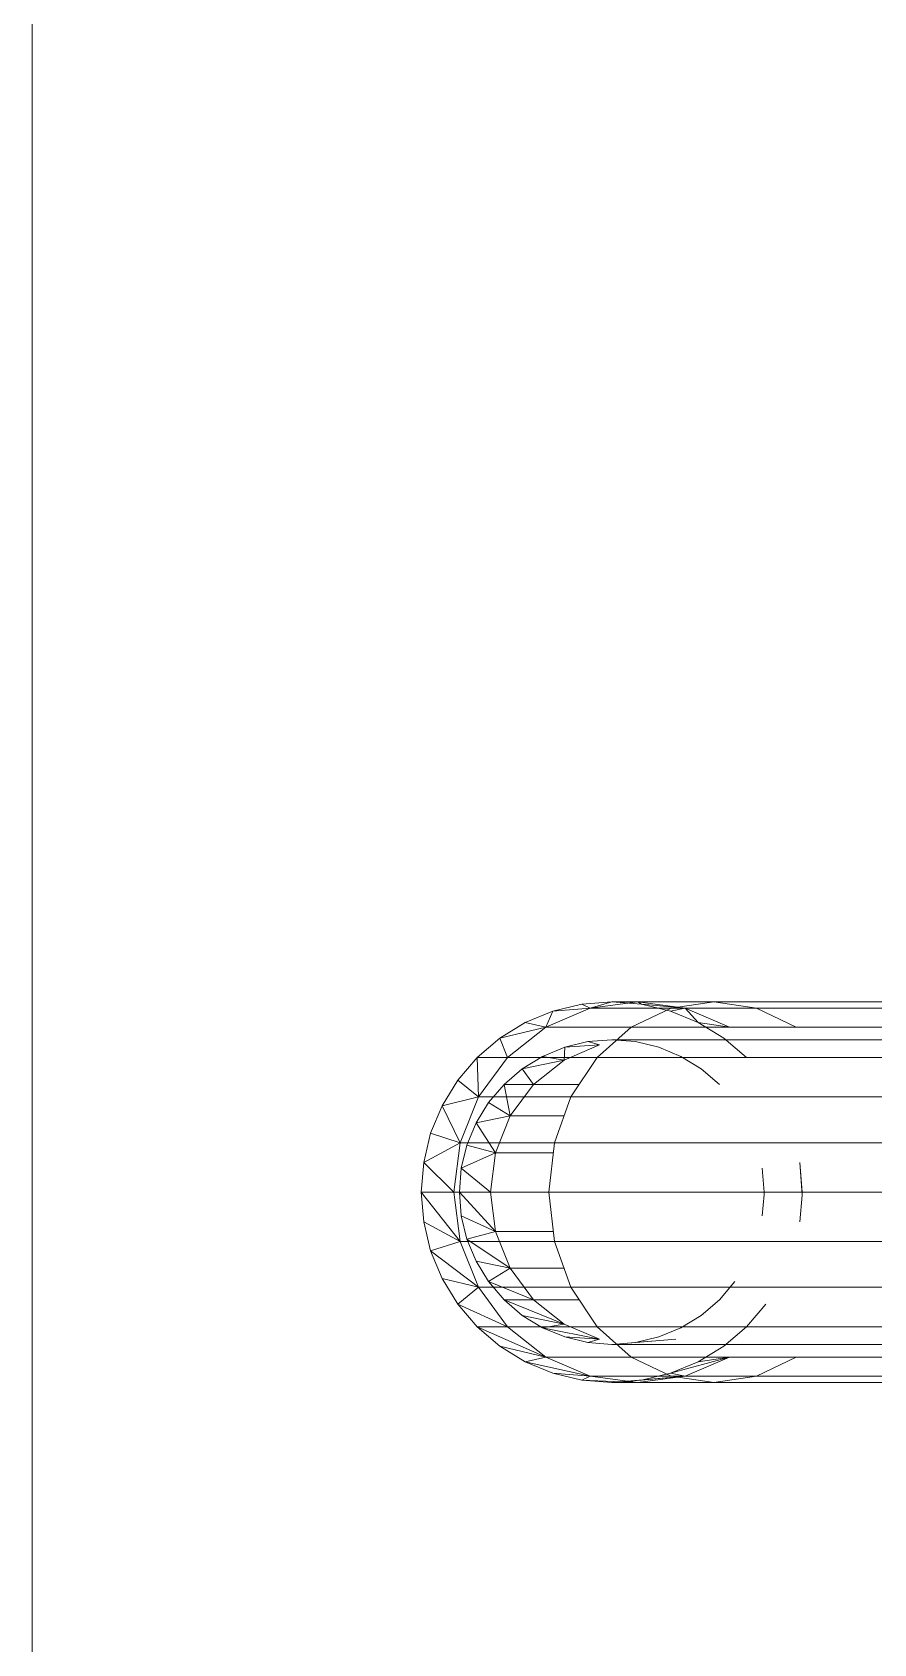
# Model space of a CAD drawing. Header units: centimetres. Extents: x -1762 to 3746, y -261 to 6534.
# Drawn here: x -1358.944 to -1356.734, y 5728.174 to 5732.406 of the extents above; entities that cross this region are included whole.
import ezdxf

# ---------------------------------------------------------------- set-up
doc = ezdxf.new("R2010")
doc.units = ezdxf.units.CM
doc.linetypes.add('Hidden', pattern=[0.714375, 0.47625, -0.238125])
doc.layers.add('A-DETL-HDLN', color=7, linetype='Hidden', lineweight=9)
doc.layers.add('I-WALL', color=7, linetype='Continuous', lineweight=9)
doc.layers.add('G-IMPT', color=7, linetype='Continuous', lineweight=9, true_color=0x007f7f)

# ---------------------------------------------------------------- blocks, each defined once
blk = doc.blocks.new('PQ_RVR_ARQ-01_ZZ_ZZ_MO_T_A_rvt-1-Planta bodega almacenamiento congelados')
at = {"layer": 'I-WALL', "color": 253, "lineweight": 18, "true_color": 0xaaaaaa}
blk.add_line((-1358.944, 5463.8896), (-1358.944, 5882.7267), dxfattribs=at)
blk = doc.blocks.new('EQ-05-007 - EQ-05-007_dwg_Agrupar_316-1548998-Planta bodega almacenamiento congelados')
at = {"layer": 'A-DETL-HDLN'}
for p, q in [((22.25, 99.0002), (22.9821, 99.0002)), ((22.9821, 99.0002), (22.87, 98.9832)), ((22.9821, 99.0002), (23.1819, 99.0002)), ((23.0941, 98.9832), (22.9821, 99.0002)), ((23.25, 99.0002), (23.0569, 98.9832)), ((23.1819, 99.0002), (23.0569, 98.9832)), ((23.1718, 98.994), (23.0569, 98.9832)), ((23.1718, 98.994), (23.0955, 98.9757)), ((23.0955, 98.9757), (23.1718, 98.994)), ((23.1718, 98.994), (23.25, 99.0002)), ((23.1718, 98.994), (23.25, 99.0002)), ((23.25, 99.0002), (23.1819, 99.0002)), ((23.3282, 98.994), (23.1819, 99.0002)), ((23.3069, 98.9832), (23.1819, 99.0002)), ((23.3282, 98.994), (23.25, 99.0002)), ((23.3282, 98.994), (23.25, 99.0002)), ((23.3282, 98.994), (23.3069, 98.9832)), ((23.3069, 98.9832), (23.3282, 98.994)), ((23.3069, 98.9832), (23.3282, 98.994)), ((23.4045, 98.9757), (23.3282, 98.994)), ((23.4045, 98.9757), (23.3282, 98.994)), ((22.1853, 98.9832), (22.87, 98.9832)), ((22.3147, 98.9832), (23.0941, 98.9832)), ((22.87, 98.9832), (22.7655, 98.9332)), ((22.87, 98.9832), (23.0569, 98.9832)), ((23.0569, 98.9832), (22.9404, 98.9332)), ((23.0955, 98.9757), (22.9404, 98.9332)), ((23.023, 98.9457), (22.9404, 98.9332)), ((23.023, 98.9457), (22.9561, 98.9047)), ((23.0955, 98.9757), (23.023, 98.9457)), ((23.0955, 98.9757), (23.023, 98.9457)), ((23.0955, 98.9757), (23.0569, 98.9832)), ((23.1986, 98.9332), (23.0941, 98.9832)), ((23.0941, 98.9832), (23.3069, 98.9832)), ((23.477, 98.9457), (23.3069, 98.9832)), ((23.4045, 98.9757), (23.3069, 98.9832)), ((23.4233, 98.9332), (23.3069, 98.9832)), ((23.477, 98.9457), (23.4045, 98.9757)), ((23.477, 98.9457), (23.4045, 98.9757)), ((23.477, 98.9457), (23.4233, 98.9332)), ((23.5439, 98.9047), (23.477, 98.9457)), ((23.5439, 98.9047), (23.477, 98.9457)), ((22.375, 98.9332), (23.1986, 98.9332)), ((22.9561, 98.9047), (22.8964, 98.8538)), ((23.2882, 98.8538), (23.1986, 98.9332)), ((23.1986, 98.9332), (23.4233, 98.9332)), ((23.6036, 98.8538), (23.4233, 98.9332)), ((23.5439, 98.9047), (23.4233, 98.9332)), ((23.5234, 98.8538), (23.4233, 98.9332)), ((23.6036, 98.8538), (23.5439, 98.9047)), ((23.6036, 98.8538), (23.5439, 98.9047)), ((22.25, 98.9002), (22.6642, 98.9002)), ((22.6642, 98.9002), (22.9821, 98.9002)), ((22.9821, 98.9002), (23.1819, 98.9002)), ((23.1264, 98.8806), (23.0684, 98.8566)), ((23.25, 98.9002), (23.0819, 98.8866)), ((23.1874, 98.8953), (23.0819, 98.8866)), ((23.1874, 98.8953), (23.1264, 98.8806)), ((23.25, 98.9002), (23.1819, 98.9002)), ((23.1874, 98.8953), (23.25, 98.9002)), ((23.3126, 98.8953), (23.25, 98.9002)), ((23.3126, 98.8953), (23.2819, 98.8866)), ((23.4316, 98.8566), (23.2819, 98.8866)), ((23.3736, 98.8806), (23.2819, 98.8866)), ((23.375, 98.8466), (23.2819, 98.8866)), ((23.3736, 98.8806), (23.3126, 98.8953)), ((23.3736, 98.8806), (23.3126, 98.8953)), ((23.4316, 98.8566), (23.3736, 98.8806)), ((23.4316, 98.8566), (23.3736, 98.8806)), ((22.4268, 98.8538), (23.2882, 98.8538)), ((22.8964, 98.8538), (22.8455, 98.7941)), ((23.0149, 98.8238), (22.9672, 98.783)), ((23.0684, 98.8566), (23.0149, 98.8238)), ((23.3571, 98.7502), (23.2882, 98.8538)), ((23.2882, 98.8538), (23.5234, 98.8538)), ((23.4316, 98.8566), (23.375, 98.8466)), ((23.5328, 98.783), (23.375, 98.8466)), ((23.4851, 98.8238), (23.375, 98.8466)), ((23.4551, 98.783), (23.375, 98.8466)), ((23.4851, 98.8238), (23.4316, 98.8566)), ((23.4851, 98.8238), (23.4316, 98.8566)), ((23.5328, 98.783), (23.4851, 98.8238)), ((23.5328, 98.783), (23.4851, 98.8238)), ((23.6545, 98.7941), (23.5234, 98.8538)), ((23.6036, 98.8538), (23.5234, 98.8538)), ((23.6001, 98.7502), (23.5234, 98.8538)), ((23.6545, 98.7941), (23.6036, 98.8538)), ((23.6545, 98.7941), (23.6036, 98.8538)), ((22.9672, 98.783), (22.9264, 98.7353)), ((23.3352, 98.783), (23.4551, 98.783)), ((23.5736, 98.7353), (23.4551, 98.783)), ((23.5328, 98.783), (23.4551, 98.783)), ((23.5165, 98.7002), (23.4551, 98.783)), ((23.5736, 98.7353), (23.5328, 98.783)), ((23.5736, 98.7353), (23.5328, 98.783)), ((23.6545, 98.7941), (23.6001, 98.7502)), ((23.6955, 98.7272), (23.6545, 98.7941)), ((23.6955, 98.7272), (23.6545, 98.7941)), ((22.4665, 98.7502), (23.3571, 98.7502)), ((23.4003, 98.6296), (23.3571, 98.7502)), ((23.3571, 98.7502), (23.6001, 98.7502)), ((23.5736, 98.7353), (23.5165, 98.7002)), ((23.6064, 98.6818), (23.5736, 98.7353)), ((23.6064, 98.6818), (23.5736, 98.7353)), ((23.7255, 98.6547), (23.6001, 98.7502)), ((23.6955, 98.7272), (23.6001, 98.7502)), ((23.6484, 98.6296), (23.6001, 98.7502)), ((23.375, 98.7002), (23.5165, 98.7002)), ((23.6304, 98.6238), (23.5165, 98.7002)), ((23.6064, 98.6818), (23.5165, 98.7002)), ((23.5551, 98.6037), (23.5165, 98.7002)), ((23.7255, 98.6547), (23.6955, 98.7272)), ((23.7255, 98.6547), (23.6955, 98.7272)), ((23.6304, 98.6238), (23.6064, 98.6818)), ((23.6304, 98.6238), (23.6064, 98.6818)), ((23.7255, 98.6547), (23.6484, 98.6296)), ((23.7438, 98.5784), (23.7255, 98.6547)), ((23.7438, 98.5784), (23.7255, 98.6547)), ((22.4915, 98.6296), (23.4003, 98.6296)), ((23.4151, 98.5002), (23.4003, 98.6296)), ((23.6484, 98.6296), (23.4003, 98.6296)), ((23.6304, 98.6238), (23.5551, 98.6037)), ((23.6451, 98.5628), (23.6304, 98.6238)), ((23.6451, 98.5628), (23.6304, 98.6238)), ((23.75, 98.5002), (23.6484, 98.6296)), ((23.7438, 98.5784), (23.6484, 98.6296)), ((23.6648, 98.5002), (23.6484, 98.6296)), ((22.7562, 98.5784), (22.7501, 98.5081)), ((22.8549, 98.5628), (22.85, 98.5065)), ((23.5551, 98.6037), (23.4033, 98.6037)), ((23.65, 98.5002), (23.5551, 98.6037)), ((23.6451, 98.5628), (23.5551, 98.6037)), ((23.5682, 98.5002), (23.5551, 98.6037)), ((23.65, 98.5002), (23.6451, 98.5628)), ((23.65, 98.5002), (23.6451, 98.5628)), ((23.75, 98.5002), (23.7438, 98.5784)), ((23.75, 98.5002), (23.7438, 98.5784)), ((22.5, 98.5002), (23.4151, 98.5002)), ((22.7501, 98.5081), (22.75, 98.5002)), ((22.75, 98.5002), (22.7562, 98.422)), ((22.7501, 98.5081), (22.7562, 98.422)), ((22.85, 98.5065), (22.85, 98.5002)), ((22.85, 98.5002), (22.8549, 98.4376)), ((23.4003, 98.3708), (23.4151, 98.5002)), ((23.4151, 98.5002), (23.5682, 98.5002)), ((23.4151, 98.5002), (23.6648, 98.5002)), ((23.5551, 98.3967), (23.5682, 98.5002)), ((23.6451, 98.4376), (23.5682, 98.5002)), ((23.65, 98.5002), (23.5682, 98.5002)), ((23.6451, 98.4376), (23.65, 98.5002)), ((23.6451, 98.4376), (23.65, 98.5002)), ((23.6484, 98.3708), (23.6648, 98.5002)), ((23.7438, 98.422), (23.6648, 98.5002)), ((23.75, 98.5002), (23.6648, 98.5002)), ((23.7438, 98.422), (23.75, 98.5002)), ((23.7438, 98.422), (23.75, 98.5002)), ((23.6451, 98.4376), (23.5551, 98.3967)), ((23.6304, 98.3766), (23.6451, 98.4376)), ((23.6304, 98.3766), (23.6451, 98.4376)), ((23.4033, 98.3967), (23.5551, 98.3967)), ((23.5165, 98.3002), (23.5551, 98.3967)), ((23.6064, 98.3186), (23.5551, 98.3967)), ((23.6304, 98.3766), (23.5551, 98.3967)), ((23.7438, 98.422), (23.6484, 98.3708)), ((23.7255, 98.3457), (23.7438, 98.422)), ((23.7255, 98.3457), (23.7438, 98.422)), ((22.4915, 98.3708), (23.4003, 98.3708)), ((23.3571, 98.2502), (23.4003, 98.3708)), ((23.4003, 98.3708), (23.6484, 98.3708)), ((23.6001, 98.2502), (23.6484, 98.3708)), ((23.6064, 98.3186), (23.6304, 98.3766)), ((23.6064, 98.3186), (23.6304, 98.3766)), ((23.6955, 98.2732), (23.6484, 98.3708)), ((23.7255, 98.3457), (23.6484, 98.3708)), ((23.6064, 98.3186), (23.5165, 98.3002)), ((23.5736, 98.2651), (23.6064, 98.3186)), ((23.5736, 98.2651), (23.6064, 98.3186)), ((23.6955, 98.2732), (23.7255, 98.3457)), ((23.6955, 98.2732), (23.7255, 98.3457)), ((23.375, 98.3002), (23.5165, 98.3002)), ((23.4551, 98.2174), (23.5165, 98.3002)), ((23.5328, 98.2174), (23.5165, 98.3002)), ((23.5736, 98.2651), (23.5165, 98.3002)), ((23.6955, 98.2732), (23.6001, 98.2502)), ((23.6545, 98.2063), (23.6955, 98.2732)), ((23.6545, 98.2063), (23.6955, 98.2732)), ((22.4665, 98.2502), (23.3571, 98.2502)), ((23.2882, 98.1467), (23.3571, 98.2502)), ((23.3571, 98.2502), (23.6001, 98.2502)), ((23.5234, 98.1467), (23.6001, 98.2502)), ((23.5328, 98.2174), (23.5736, 98.2651)), ((23.5328, 98.2174), (23.5736, 98.2651)), ((23.6036, 98.1467), (23.6001, 98.2502)), ((23.6545, 98.2063), (23.6001, 98.2502)), ((22.9672, 98.2174), (23.0149, 98.1766)), ((23.3352, 98.2174), (23.4551, 98.2174)), ((23.375, 98.1538), (23.4551, 98.2174)), ((23.4851, 98.1766), (23.4551, 98.2174)), ((23.5328, 98.2174), (23.4551, 98.2174)), ((23.4851, 98.1766), (23.5328, 98.2174)), ((23.4851, 98.1766), (23.5328, 98.2174)), ((23.6036, 98.1467), (23.6545, 98.2063)), ((23.6036, 98.1467), (23.6545, 98.2063)), ((22.4268, 98.1467), (23.2882, 98.1467)), ((22.8964, 98.1467), (22.9561, 98.0957)), ((23.0149, 98.1766), (23.0684, 98.1438)), ((23.0684, 98.1438), (23.1264, 98.1198)), ((23.1986, 98.0672), (23.2882, 98.1467)), ((23.2819, 98.1138), (23.375, 98.1538)), ((23.2882, 98.1467), (23.5234, 98.1467)), ((23.3736, 98.1198), (23.375, 98.1538)), ((23.3736, 98.1198), (23.4316, 98.1438)), ((23.3736, 98.1198), (23.4316, 98.1438)), ((23.4851, 98.1766), (23.375, 98.1538)), ((23.4316, 98.1438), (23.375, 98.1538)), ((23.4233, 98.0672), (23.5234, 98.1467)), ((23.4316, 98.1438), (23.4851, 98.1766)), ((23.4316, 98.1438), (23.4851, 98.1766)), ((23.5439, 98.0957), (23.5234, 98.1467)), ((23.6036, 98.1467), (23.5234, 98.1467)), ((23.5439, 98.0957), (23.6036, 98.1467)), ((23.5439, 98.0957), (23.6036, 98.1467)), ((22.25, 98.1002), (22.6642, 98.1002)), ((22.6642, 98.1002), (22.9821, 98.1002)), ((22.9821, 98.1002), (23.1819, 98.1002)), ((23.1264, 98.1198), (23.1874, 98.1051)), ((23.25, 98.1002), (23.1819, 98.1002)), ((23.25, 98.1002), (23.1874, 98.1051)), ((23.25, 98.1002), (23.3126, 98.1051)), ((23.3736, 98.1198), (23.2819, 98.1138)), ((23.3126, 98.1051), (23.2819, 98.1138)), ((23.3126, 98.1051), (23.3736, 98.1198)), ((23.3126, 98.1051), (23.3736, 98.1198)), ((22.375, 98.0672), (23.1986, 98.0672)), ((22.7655, 98.0672), (22.87, 98.0172)), ((23.023, 98.0547), (22.9404, 98.0672)), ((22.9404, 98.0672), (23.0569, 98.0172)), ((22.9561, 98.0957), (23.023, 98.0547)), ((23.023, 98.0547), (23.0955, 98.0247)), ((23.023, 98.0547), (23.0955, 98.0247)), ((23.023, 98.0547), (23.0569, 98.0172)), ((23.0941, 98.0172), (23.1986, 98.0672)), ((23.1986, 98.0672), (23.4233, 98.0672)), ((23.3069, 98.0172), (23.4233, 98.0672)), ((23.4045, 98.0247), (23.4233, 98.0672)), ((23.4045, 98.0247), (23.477, 98.0547)), ((23.4045, 98.0247), (23.477, 98.0547)), ((23.5439, 98.0957), (23.4233, 98.0672)), ((23.477, 98.0547), (23.4233, 98.0672)), ((23.477, 98.0547), (23.5439, 98.0957)), ((23.477, 98.0547), (23.5439, 98.0957)), ((22.1853, 98.0172), (22.87, 98.0172)), ((22.3147, 98.0172), (23.0941, 98.0172)), ((22.87, 98.0172), (23.0569, 98.0172)), ((22.87, 98.0172), (22.9821, 98.0002)), ((22.9821, 98.0002), (23.0941, 98.0172)), ((23.0955, 98.0247), (23.0569, 98.0172)), ((23.1718, 98.0064), (23.0569, 98.0172)), ((23.0569, 98.0172), (23.1819, 98.0002)), ((23.0941, 98.0172), (23.3069, 98.0172)), ((23.0955, 98.0247), (23.1718, 98.0064)), ((23.0955, 98.0247), (23.1718, 98.0064)), ((23.1819, 98.0002), (23.3069, 98.0172)), ((23.25, 98.0002), (23.3069, 98.0172)), ((23.4045, 98.0247), (23.3069, 98.0172)), ((23.3282, 98.0064), (23.3069, 98.0172)), ((23.3069, 98.0172), (23.3282, 98.0064)), ((23.3069, 98.0172), (23.3282, 98.0064)), ((23.3282, 98.0064), (23.4045, 98.0247)), ((23.3282, 98.0064), (23.4045, 98.0247)), ((22.25, 98.0002), (22.9821, 98.0002)), ((22.9821, 98.0002), (23.1819, 98.0002)), ((23.25, 98.0002), (23.1718, 98.0064)), ((23.25, 98.0002), (23.1718, 98.0064)), ((23.1718, 98.0064), (23.1819, 98.0002)), ((23.25, 98.0002), (23.1819, 98.0002)), ((23.25, 98.0002), (23.3282, 98.0064)), ((23.3282, 98.0064), (23.25, 98.0002))]:
    blk.add_line(p, q, dxfattribs=at)
at = {"layer": 'A-DETL-HDLN', "flags": 128}
blk.add_lwpolyline([(23.1819, 98.0002), (23.1718, 98.0064)], close=True, dxfattribs=at)
at = {"layer": 'G-IMPT'}
for p, q in [((22.25, 99.0002), (22.9821, 99.0002)), ((22.9821, 99.0002), (22.87, 98.9832)), ((22.9821, 99.0002), (23.1819, 99.0002)), ((23.0941, 98.9832), (22.9821, 99.0002)), ((23.25, 99.0002), (23.0569, 98.9832)), ((23.1819, 99.0002), (23.0569, 98.9832)), ((23.1718, 98.994), (23.0569, 98.9832)), ((23.1718, 98.994), (23.0955, 98.9757)), ((23.0955, 98.9757), (23.1718, 98.994)), ((23.0955, 98.9757), (23.1718, 98.994)), ((23.1718, 98.994), (23.0955, 98.9757)), ((23.1718, 98.994), (23.25, 99.0002)), ((23.1718, 98.994), (23.25, 99.0002)), ((23.25, 99.0002), (23.1718, 98.994)), ((23.1718, 98.994), (23.25, 99.0002)), ((23.25, 99.0002), (23.1819, 99.0002)), ((23.3282, 98.994), (23.1819, 99.0002)), ((23.3069, 98.9832), (23.1819, 99.0002)), ((23.3282, 98.994), (23.25, 99.0002)), ((23.3282, 98.994), (23.25, 99.0002)), ((23.3282, 98.994), (23.25, 99.0002)), ((23.3282, 98.994), (23.3069, 98.9832)), ((23.4045, 98.9757), (23.3282, 98.994)), ((23.4045, 98.9757), (23.3282, 98.994)), ((23.3282, 98.994), (23.4045, 98.9757)), ((22.1853, 98.9832), (22.87, 98.9832)), ((22.3147, 98.9832), (23.0941, 98.9832)), ((22.87, 98.9832), (22.7655, 98.9332)), ((22.87, 98.9832), (23.0569, 98.9832)), ((23.0569, 98.9832), (22.9404, 98.9332)), ((23.0955, 98.9757), (22.9404, 98.9332)), ((23.023, 98.9457), (22.9404, 98.9332)), ((22.9404, 98.9332), (23.023, 98.9457)), ((23.023, 98.9457), (22.9404, 98.9332)), ((23.023, 98.9457), (22.9561, 98.9047)), ((23.0955, 98.9757), (23.023, 98.9457)), ((23.0955, 98.9757), (23.023, 98.9457)), ((23.023, 98.9457), (23.0955, 98.9757)), ((23.0955, 98.9757), (23.0569, 98.9832)), ((23.1986, 98.9332), (23.0941, 98.9832)), ((23.0941, 98.9832), (23.3069, 98.9832)), ((23.477, 98.9457), (23.3069, 98.9832)), ((23.4045, 98.9757), (23.3069, 98.9832)), ((23.4233, 98.9332), (23.3069, 98.9832)), ((23.477, 98.9457), (23.4045, 98.9757)), ((23.477, 98.9457), (23.4045, 98.9757)), ((23.4045, 98.9757), (23.477, 98.9457)), ((23.477, 98.9457), (23.4233, 98.9332)), ((23.5439, 98.9047), (23.477, 98.9457)), ((23.5439, 98.9047), (23.477, 98.9457)), ((23.477, 98.9457), (23.5439, 98.9047)), ((23.5439, 98.9047), (23.477, 98.9457)), ((22.375, 98.9332), (23.1986, 98.9332)), ((22.9561, 98.9047), (22.8964, 98.8538)), ((23.2882, 98.8538), (23.1986, 98.9332)), ((23.1986, 98.9332), (23.4233, 98.9332)), ((23.6036, 98.8538), (23.4233, 98.9332)), ((23.5439, 98.9047), (23.4233, 98.9332)), ((23.5234, 98.8538), (23.4233, 98.9332)), ((23.6036, 98.8538), (23.5439, 98.9047)), ((23.6036, 98.8538), (23.5439, 98.9047)), ((23.5439, 98.9047), (23.6036, 98.8538)), ((22.25, 98.9002), (22.6642, 98.9002)), ((22.6642, 98.9002), (22.9821, 98.9002)), ((22.9821, 98.9002), (23.1819, 98.9002)), ((23.1264, 98.8806), (23.0684, 98.8566)), ((23.25, 98.9002), (23.0819, 98.8866)), ((23.1874, 98.8953), (23.0819, 98.8866)), ((23.1874, 98.8953), (23.1264, 98.8806)), ((23.25, 98.9002), (23.1819, 98.9002)), ((23.1874, 98.8953), (23.25, 98.9002)), ((23.3126, 98.8953), (23.25, 98.9002)), ((23.3126, 98.8953), (23.2819, 98.8866)), ((23.4316, 98.8566), (23.2819, 98.8866)), ((23.3736, 98.8806), (23.2819, 98.8866)), ((23.375, 98.8466), (23.2819, 98.8866)), ((23.3736, 98.8806), (23.3126, 98.8953)), ((23.3736, 98.8806), (23.3126, 98.8953)), ((23.3736, 98.8806), (23.3126, 98.8953)), ((23.3126, 98.8953), (23.3736, 98.8806)), ((23.4316, 98.8566), (23.3736, 98.8806)), ((23.4316, 98.8566), (23.3736, 98.8806)), ((23.4316, 98.8566), (23.3736, 98.8806)), ((22.4268, 98.8538), (23.2882, 98.8538)), ((22.8964, 98.8538), (22.8455, 98.7941)), ((23.0149, 98.8238), (22.9672, 98.783)), ((23.0684, 98.8566), (23.0149, 98.8238)), ((23.3571, 98.7502), (23.2882, 98.8538)), ((23.2882, 98.8538), (23.5234, 98.8538)), ((23.4316, 98.8566), (23.375, 98.8466)), ((23.5328, 98.783), (23.375, 98.8466)), ((23.4851, 98.8238), (23.375, 98.8466)), ((23.4551, 98.783), (23.375, 98.8466)), ((23.4851, 98.8238), (23.4316, 98.8566)), ((23.4851, 98.8238), (23.4316, 98.8566)), ((23.4851, 98.8238), (23.4316, 98.8566)), ((23.5328, 98.783), (23.4851, 98.8238)), ((23.5328, 98.783), (23.4851, 98.8238)), ((23.5328, 98.783), (23.4851, 98.8238)), ((23.6545, 98.7941), (23.5234, 98.8538)), ((23.6036, 98.8538), (23.5234, 98.8538)), ((23.6001, 98.7502), (23.5234, 98.8538)), ((23.6545, 98.7941), (23.6036, 98.8538)), ((23.6545, 98.7941), (23.6036, 98.8538)), ((23.6036, 98.8538), (23.6545, 98.7941)), ((23.6545, 98.7941), (23.6036, 98.8538)), ((22.9672, 98.783), (22.9264, 98.7353)), ((23.3352, 98.783), (23.4551, 98.783)), ((23.5736, 98.7353), (23.4551, 98.783)), ((23.5328, 98.783), (23.4551, 98.783)), ((23.5165, 98.7002), (23.4551, 98.783)), ((23.5736, 98.7353), (23.5328, 98.783)), ((23.5736, 98.7353), (23.5328, 98.783)), ((23.5736, 98.7353), (23.5328, 98.783)), ((23.6545, 98.7941), (23.6001, 98.7502)), ((23.6955, 98.7272), (23.6545, 98.7941)), ((23.6955, 98.7272), (23.6545, 98.7941)), ((23.6955, 98.7272), (23.6545, 98.7941)), ((22.4665, 98.7502), (23.3571, 98.7502)), ((23.4003, 98.6296), (23.3571, 98.7502)), ((23.3571, 98.7502), (23.6001, 98.7502)), ((23.5736, 98.7353), (23.5165, 98.7002)), ((23.6064, 98.6818), (23.5736, 98.7353)), ((23.6064, 98.6818), (23.5736, 98.7353)), ((23.6064, 98.6818), (23.5736, 98.7353)), ((23.5736, 98.7353), (23.6064, 98.6818)), ((23.7255, 98.6547), (23.6001, 98.7502)), ((23.6955, 98.7272), (23.6001, 98.7502)), ((23.6484, 98.6296), (23.6001, 98.7502)), ((23.375, 98.7002), (23.5165, 98.7002)), ((23.6304, 98.6238), (23.5165, 98.7002)), ((23.6064, 98.6818), (23.5165, 98.7002)), ((23.5551, 98.6037), (23.5165, 98.7002)), ((23.7255, 98.6547), (23.6955, 98.7272)), ((23.7255, 98.6547), (23.6955, 98.7272)), ((23.7255, 98.6547), (23.6955, 98.7272)), ((23.6304, 98.6238), (23.6064, 98.6818)), ((23.6304, 98.6238), (23.6064, 98.6818)), ((23.6304, 98.6238), (23.6064, 98.6818)), ((23.7255, 98.6547), (23.6484, 98.6296)), ((23.7438, 98.5784), (23.7255, 98.6547)), ((23.7438, 98.5784), (23.7255, 98.6547)), ((23.7255, 98.6547), (23.7438, 98.5784)), ((23.7438, 98.5784), (23.7255, 98.6547)), ((22.4915, 98.6296), (23.4003, 98.6296)), ((23.4151, 98.5002), (23.4003, 98.6296)), ((23.6484, 98.6296), (23.4003, 98.6296)), ((23.6304, 98.6238), (23.5551, 98.6037)), ((23.6451, 98.5628), (23.6304, 98.6238)), ((23.6451, 98.5628), (23.6304, 98.6238)), ((23.6451, 98.5628), (23.6304, 98.6238)), ((23.75, 98.5002), (23.6484, 98.6296)), ((23.7438, 98.5784), (23.6484, 98.6296)), ((23.6648, 98.5002), (23.6484, 98.6296)), ((22.7562, 98.5784), (22.7501, 98.5081)), ((22.8549, 98.5628), (22.85, 98.5065)), ((23.5551, 98.6037), (23.4033, 98.6037)), ((23.65, 98.5002), (23.5551, 98.6037)), ((23.6451, 98.5628), (23.5551, 98.6037)), ((23.5682, 98.5002), (23.5551, 98.6037)), ((23.65, 98.5002), (23.6451, 98.5628)), ((23.65, 98.5002), (23.6451, 98.5628)), ((23.65, 98.5002), (23.6451, 98.5628)), ((23.75, 98.5002), (23.7438, 98.5784)), ((23.75, 98.5002), (23.7438, 98.5784)), ((23.7438, 98.5784), (23.75, 98.5002)), ((22.5, 98.5002), (23.4151, 98.5002)), ((22.7501, 98.5081), (22.75, 98.5002)), ((22.75, 98.5002), (22.7562, 98.422)), ((22.7501, 98.5081), (22.7562, 98.422)), ((22.85, 98.5065), (22.85, 98.5002)), ((22.85, 98.5002), (22.8549, 98.4376)), ((23.4003, 98.3708), (23.4151, 98.5002)), ((23.4151, 98.5002), (23.5682, 98.5002)), ((23.4151, 98.5002), (23.6648, 98.5002)), ((23.5682, 98.5002), (23.4151, 98.5002)), ((23.5551, 98.3967), (23.5682, 98.5002)), ((23.6451, 98.4376), (23.5682, 98.5002)), ((23.65, 98.5002), (23.5682, 98.5002)), ((23.6451, 98.4376), (23.65, 98.5002)), ((23.6451, 98.4376), (23.65, 98.5002)), ((23.6451, 98.4376), (23.65, 98.5002)), ((23.6484, 98.3708), (23.6648, 98.5002)), ((23.7438, 98.422), (23.6648, 98.5002)), ((23.75, 98.5002), (23.6648, 98.5002)), ((23.7438, 98.422), (23.75, 98.5002)), ((23.7438, 98.422), (23.75, 98.5002)), ((23.75, 98.5002), (23.7438, 98.422)), ((23.7438, 98.422), (23.75, 98.5002)), ((23.6451, 98.4376), (23.5551, 98.3967)), ((23.6304, 98.3766), (23.6451, 98.4376)), ((23.6304, 98.3766), (23.6451, 98.4376)), ((23.6304, 98.3766), (23.6451, 98.4376)), ((23.6451, 98.4376), (23.6304, 98.3766)), ((23.4033, 98.3967), (23.5551, 98.3967)), ((23.5165, 98.3002), (23.5551, 98.3967)), ((23.6064, 98.3186), (23.5551, 98.3967)), ((23.6304, 98.3766), (23.5551, 98.3967)), ((23.7438, 98.422), (23.6484, 98.3708)), ((23.7255, 98.3457), (23.7438, 98.422)), ((23.7255, 98.3457), (23.7438, 98.422)), ((23.7255, 98.3457), (23.7438, 98.422)), ((22.4915, 98.3708), (23.4003, 98.3708)), ((23.3571, 98.2502), (23.4003, 98.3708)), ((23.4003, 98.3708), (23.6484, 98.3708)), ((23.6001, 98.2502), (23.6484, 98.3708)), ((23.6064, 98.3186), (23.6304, 98.3766)), ((23.6064, 98.3186), (23.6304, 98.3766)), ((23.6064, 98.3186), (23.6304, 98.3766)), ((23.6955, 98.2732), (23.6484, 98.3708)), ((23.7255, 98.3457), (23.6484, 98.3708)), ((23.6064, 98.3186), (23.5165, 98.3002)), ((23.5736, 98.2651), (23.6064, 98.3186)), ((23.5736, 98.2651), (23.6064, 98.3186)), ((23.5736, 98.2651), (23.6064, 98.3186)), ((23.6955, 98.2732), (23.7255, 98.3457)), ((23.6955, 98.2732), (23.7255, 98.3457)), ((23.7255, 98.3457), (23.6955, 98.2732)), ((23.375, 98.3002), (23.5165, 98.3002)), ((23.4551, 98.2174), (23.5165, 98.3002)), ((23.5328, 98.2174), (23.5165, 98.3002)), ((23.5736, 98.2651), (23.5165, 98.3002)), ((23.6955, 98.2732), (23.6001, 98.2502)), ((23.6545, 98.2063), (23.6955, 98.2732)), ((23.6545, 98.2063), (23.6955, 98.2732)), ((23.6955, 98.2732), (23.6545, 98.2063)), ((23.6545, 98.2063), (23.6955, 98.2732)), ((22.4665, 98.2502), (23.3571, 98.2502)), ((23.2882, 98.1467), (23.3571, 98.2502)), ((23.3571, 98.2502), (23.6001, 98.2502)), ((23.5234, 98.1467), (23.6001, 98.2502)), ((23.5328, 98.2174), (23.5736, 98.2651)), ((23.5328, 98.2174), (23.5736, 98.2651)), ((23.5328, 98.2174), (23.5736, 98.2651)), ((23.5736, 98.2651), (23.5328, 98.2174)), ((23.6036, 98.1467), (23.6001, 98.2502)), ((23.6545, 98.2063), (23.6001, 98.2502)), ((22.9672, 98.2174), (23.0149, 98.1766)), ((23.3352, 98.2174), (23.4551, 98.2174)), ((23.375, 98.1538), (23.4551, 98.2174)), ((23.4851, 98.1766), (23.4551, 98.2174)), ((23.5328, 98.2174), (23.4551, 98.2174)), ((23.4851, 98.1766), (23.5328, 98.2174)), ((23.4851, 98.1766), (23.5328, 98.2174)), ((23.5328, 98.2174), (23.4851, 98.1766)), ((23.4851, 98.1766), (23.5328, 98.2174)), ((23.6036, 98.1467), (23.6545, 98.2063)), ((23.6036, 98.1467), (23.6545, 98.2063)), ((23.6545, 98.2063), (23.6036, 98.1467)), ((22.4268, 98.1467), (23.2882, 98.1467)), ((22.8964, 98.1467), (22.9561, 98.0957)), ((23.0149, 98.1766), (23.0684, 98.1438)), ((23.0684, 98.1438), (23.1264, 98.1198)), ((23.1986, 98.0672), (23.2882, 98.1467)), ((23.2819, 98.1138), (23.375, 98.1538)), ((23.2882, 98.1467), (23.5234, 98.1467)), ((23.3736, 98.1198), (23.375, 98.1538)), ((23.3736, 98.1198), (23.4316, 98.1438)), ((23.3736, 98.1198), (23.4316, 98.1438)), ((23.3736, 98.1198), (23.4316, 98.1438)), ((23.4316, 98.1438), (23.3736, 98.1198)), ((23.4851, 98.1766), (23.375, 98.1538)), ((23.4316, 98.1438), (23.375, 98.1538)), ((23.4233, 98.0672), (23.5234, 98.1467)), ((23.4316, 98.1438), (23.4851, 98.1766)), ((23.4316, 98.1438), (23.4851, 98.1766)), ((23.4316, 98.1438), (23.4851, 98.1766)), ((23.4851, 98.1766), (23.4316, 98.1438)), ((23.5439, 98.0957), (23.5234, 98.1467)), ((23.6036, 98.1467), (23.5234, 98.1467)), ((23.5439, 98.0957), (23.6036, 98.1467)), ((23.5439, 98.0957), (23.6036, 98.1467)), ((23.6036, 98.1467), (23.5439, 98.0957)), ((23.5439, 98.0957), (23.6036, 98.1467)), ((22.25, 98.1002), (22.6642, 98.1002)), ((22.6642, 98.1002), (22.9821, 98.1002)), ((22.9821, 98.1002), (23.1819, 98.1002)), ((23.1264, 98.1198), (23.1874, 98.1051)), ((23.25, 98.1002), (23.1819, 98.1002)), ((23.25, 98.1002), (23.1874, 98.1051)), ((23.25, 98.1002), (23.3126, 98.1051)), ((23.3736, 98.1198), (23.2819, 98.1138)), ((23.3126, 98.1051), (23.2819, 98.1138)), ((23.3126, 98.1051), (23.2819, 98.1138)), ((23.3126, 98.1051), (23.3736, 98.1198)), ((23.3126, 98.1051), (23.3736, 98.1198)), ((23.3736, 98.1198), (23.3126, 98.1051)), ((23.3126, 98.1051), (23.3736, 98.1198)), ((22.375, 98.0672), (23.1986, 98.0672)), ((22.7655, 98.0672), (22.87, 98.0172)), ((23.023, 98.0547), (22.9404, 98.0672)), ((22.9404, 98.0672), (23.0569, 98.0172)), ((22.9561, 98.0957), (23.023, 98.0547)), ((23.023, 98.0547), (23.0955, 98.0247)), ((23.023, 98.0547), (23.0955, 98.0247)), ((23.023, 98.0547), (23.0569, 98.0172)), ((23.023, 98.0547), (23.0955, 98.0247)), ((23.0941, 98.0172), (23.1986, 98.0672)), ((23.1986, 98.0672), (23.4233, 98.0672)), ((23.3069, 98.0172), (23.4233, 98.0672)), ((23.4045, 98.0247), (23.4233, 98.0672)), ((23.4045, 98.0247), (23.477, 98.0547)), ((23.4045, 98.0247), (23.477, 98.0547)), ((23.477, 98.0547), (23.4045, 98.0247)), ((23.5439, 98.0957), (23.4233, 98.0672)), ((23.477, 98.0547), (23.4233, 98.0672)), ((23.477, 98.0547), (23.5439, 98.0957)), ((23.477, 98.0547), (23.5439, 98.0957)), ((23.5439, 98.0957), (23.477, 98.0547)), ((22.1853, 98.0172), (22.87, 98.0172)), ((22.3147, 98.0172), (23.0941, 98.0172)), ((22.87, 98.0172), (23.0569, 98.0172)), ((22.87, 98.0172), (22.9821, 98.0002)), ((22.9821, 98.0002), (23.0941, 98.0172)), ((23.0955, 98.0247), (23.0569, 98.0172)), ((23.1718, 98.0064), (23.0569, 98.0172)), ((23.0569, 98.0172), (23.1819, 98.0002)), ((23.0941, 98.0172), (23.3069, 98.0172)), ((23.0955, 98.0247), (23.1718, 98.0064)), ((23.0955, 98.0247), (23.1718, 98.0064)), ((23.1718, 98.0064), (23.0955, 98.0247)), ((23.1819, 98.0002), (23.3069, 98.0172)), ((23.25, 98.0002), (23.3069, 98.0172)), ((23.4045, 98.0247), (23.3069, 98.0172)), ((23.3282, 98.0064), (23.3069, 98.0172)), ((23.3282, 98.0064), (23.4045, 98.0247)), ((23.3282, 98.0064), (23.4045, 98.0247)), ((23.4045, 98.0247), (23.3282, 98.0064)), ((23.3282, 98.0064), (23.4045, 98.0247)), ((22.25, 98.0002), (22.9821, 98.0002)), ((22.9821, 98.0002), (23.1819, 98.0002)), ((23.25, 98.0002), (23.1718, 98.0064)), ((23.25, 98.0002), (23.1718, 98.0064)), ((23.1718, 98.0064), (23.1819, 98.0002)), ((23.25, 98.0002), (23.1718, 98.0064)), ((23.1718, 98.0064), (23.25, 98.0002)), ((23.25, 98.0002), (23.1819, 98.0002)), ((23.25, 98.0002), (23.3282, 98.0064)), ((23.3282, 98.0064), (23.25, 98.0002)), ((23.25, 98.0002), (23.3282, 98.0064)), ((23.3282, 98.0064), (23.25, 98.0002))]:
    blk.add_line(p, q, dxfattribs=at)
at = {"layer": 'G-IMPT', "flags": 128}
for points in [[(5.25, 99.0002), (21.25, 99.0002), (21.7676, 99.0002), (21.8011, 98.9832), (22.3147, 98.9832), (22.375, 98.9332), (23.1986, 98.9332), (23.2882, 98.8538), (23.5234, 98.8538), (23.4233, 98.9332), (23.1986, 98.9332), (23.0941, 98.9832), (22.3147, 98.9832), (22.25, 99.0002), (21.7676, 99.0002), (21.25, 98.994), (21.7676, 99.0002), (21.7341, 98.9832), (21.25, 98.994)], [(23.6545, 98.7941), (23.6955, 98.7272), (23.7255, 98.6547), (23.6001, 98.7502), (23.7255, 98.6547), (23.6484, 98.6296), (23.6001, 98.7502), (23.5234, 98.8538), (23.2882, 98.8538), (23.1986, 98.9332), (22.375, 98.9332), (22.3147, 98.9832), (21.8011, 98.9832), (21.25, 98.994), (5.25, 98.994)], [(21.25, 98.9457), (21.7029, 98.9332), (21.25, 98.9757), (21.7029, 98.9332), (21.7341, 98.9832), (22.1853, 98.9832), (22.25, 99.0002), (22.9821, 99.0002), (23.0941, 98.9832), (23.3069, 98.9832), (23.4233, 98.9332), (23.1986, 98.9332), (23.0941, 98.9832), (22.3147, 98.9832), (22.25, 99.0002), (21.7676, 99.0002), (21.7341, 98.9832), (21.25, 98.9757)], [(22.7655, 98.9332), (22.87, 98.9832), (23.0569, 98.9832), (23.1819, 99.0002), (22.9821, 99.0002), (22.87, 98.9832), (22.1853, 98.9832), (22.125, 98.9332), (21.7029, 98.9332), (21.6761, 98.8538), (21.25, 98.8674)], [(21.25, 98.9047), (21.7029, 98.9332), (22.125, 98.9332), (22.1853, 98.9832), (22.87, 98.9832), (22.9821, 99.0002), (23.1819, 99.0002), (23.3069, 98.9832), (23.4233, 98.9332), (23.477, 98.9457), (23.3069, 98.9832), (23.477, 98.9457), (23.4045, 98.9757), (23.3282, 98.994)], [(23.4045, 98.9757), (23.3069, 98.9832), (23.0941, 98.9832), (22.9821, 99.0002), (22.25, 99.0002), (22.1853, 98.9832), (21.7341, 98.9832), (21.7029, 98.9332), (21.25, 98.9457)], [(23.25, 99.0002), (23.0569, 98.9832), (23.25, 99.0002), (23.1819, 99.0002), (23.0569, 98.9832), (23.1718, 98.994), (23.0955, 98.9757), (23.023, 98.9457)], [(23.0955, 98.9757), (23.0569, 98.9832), (23.1718, 98.994), (23.25, 99.0002)], [(23.25, 99.0002), (23.3282, 98.994), (23.25, 99.0002), (23.1819, 99.0002), (23.3282, 98.994), (23.1819, 99.0002), (23.3069, 98.9832), (23.3282, 98.994), (23.4045, 98.9757), (23.3069, 98.9832), (23.3282, 98.994)], [(22.7655, 98.9332), (22.87, 98.9832), (23.0569, 98.9832), (22.9404, 98.9332)], [(22.9404, 98.9332), (23.0955, 98.9757), (23.0569, 98.9832), (22.9404, 98.9332)], [(23.023, 98.9457), (23.0955, 98.9757), (22.9404, 98.9332)], [(23.6036, 98.8538), (23.4233, 98.9332), (23.6036, 98.8538), (23.5234, 98.8538), (23.4233, 98.9332), (23.5439, 98.9047), (23.477, 98.9457), (23.4045, 98.9757)], [(23.477, 98.9457), (23.4233, 98.9332), (23.5439, 98.9047), (23.6036, 98.8538)], [(22.375, 98.9332), (22.4268, 98.8538), (23.2882, 98.8538), (23.3571, 98.7502), (23.6001, 98.7502), (23.6484, 98.6296), (23.4003, 98.6296), (23.3571, 98.7502), (22.4665, 98.7502), (22.4268, 98.8538), (21.8591, 98.8538)], [(22.375, 98.9332), (22.4268, 98.8538), (23.2882, 98.8538), (23.3571, 98.7502), (23.6001, 98.7502), (23.6955, 98.7272)], [(23.6955, 98.7272), (23.6001, 98.7502), (23.6545, 98.7941), (23.6036, 98.8538), (23.5439, 98.9047)], [(23.2819, 98.8866), (23.3126, 98.8953), (23.3736, 98.8806), (23.2819, 98.8866), (23.4316, 98.8566), (23.375, 98.8466)], [(23.3736, 98.8806), (23.2819, 98.8866), (23.3126, 98.8953)], [(23.2819, 98.8866), (23.375, 98.8466), (23.2819, 98.8866), (23.4316, 98.8566), (23.3736, 98.8806)], [(23.3736, 98.8806), (23.4316, 98.8566), (23.4851, 98.8238)], [(23.4151, 98.5002), (23.6648, 98.5002), (23.6484, 98.6296), (23.4003, 98.6296), (23.3571, 98.7502), (22.4665, 98.7502), (22.4268, 98.8538), (21.8591, 98.8538)], [(23.375, 98.8466), (23.5328, 98.783), (23.4551, 98.783), (23.3352, 98.783)], [(23.4851, 98.8238), (23.5328, 98.783), (23.5736, 98.7353)], [(23.6036, 98.8538), (23.5234, 98.8538), (23.6545, 98.7941), (23.5234, 98.8538), (23.6001, 98.7502), (23.6545, 98.7941), (23.6955, 98.7272)], [(23.4033, 98.6037), (23.5551, 98.6037), (23.6304, 98.6238), (23.5165, 98.7002), (23.6064, 98.6818), (23.5736, 98.7353), (23.5165, 98.7002), (23.4551, 98.783), (23.3352, 98.783)], [(23.6064, 98.6818), (23.5165, 98.7002), (23.4551, 98.783), (23.5736, 98.7353), (23.5328, 98.783), (23.4551, 98.783), (23.5736, 98.7353), (23.5165, 98.7002), (23.375, 98.7002)], [(23.6064, 98.6818), (23.6304, 98.6238), (23.5165, 98.7002), (23.5551, 98.6037), (23.5165, 98.7002), (23.375, 98.7002)], [(23.6955, 98.7272), (23.7255, 98.6547), (23.7438, 98.5784), (23.6484, 98.6296), (23.6648, 98.5002), (23.75, 98.5002), (23.6484, 98.6296), (23.75, 98.5002)], [(23.6064, 98.6818), (23.6304, 98.6238), (23.6451, 98.5628)], [(23.75, 98.5002), (23.7438, 98.5784), (23.6484, 98.6296), (23.7255, 98.6547)], [(22.4665, 98.2502), (22.4268, 98.1467), (23.2882, 98.1467), (23.1986, 98.0672), (23.4233, 98.0672), (23.3069, 98.0172), (23.0941, 98.0172), (23.1986, 98.0672), (22.375, 98.0672), (22.4268, 98.1467), (21.8591, 98.1467), (21.8797, 98.2502), (21.25, 98.2732), (21.8926, 98.3708), (21.25, 98.3457), (21.25, 98.2732), (5.25, 98.2732)], [(22.4915, 98.6296), (23.4003, 98.6296), (23.4151, 98.5002)], [(23.4151, 98.5002), (23.4003, 98.6296), (22.4915, 98.6296)], [(23.4033, 98.6037), (23.5551, 98.6037), (23.5682, 98.5002)], [(23.6451, 98.5628), (23.65, 98.5002), (23.6451, 98.4376)], [(23.7255, 98.3457), (23.6484, 98.3708), (23.7438, 98.422), (23.75, 98.5002), (23.7438, 98.5784)], [(22.4915, 98.3708), (23.4003, 98.3708), (23.3571, 98.2502), (23.6001, 98.2502), (23.6484, 98.3708), (23.4003, 98.3708), (23.4151, 98.5002), (22.5, 98.5002)], [(22.5, 98.5002), (23.4151, 98.5002), (23.4003, 98.3708), (23.6484, 98.3708), (23.7255, 98.3457)], [(23.4151, 98.5002), (23.5682, 98.5002), (23.5551, 98.3967), (23.4033, 98.3967)], [(23.7438, 98.422), (23.7255, 98.3457), (23.6955, 98.2732), (23.6484, 98.3708), (23.6955, 98.2732), (23.6001, 98.2502), (23.6484, 98.3708), (23.6648, 98.5002), (23.4151, 98.5002)], [(23.6304, 98.3766), (23.5551, 98.3967), (23.6451, 98.4376), (23.5682, 98.5002), (23.65, 98.5002), (23.6451, 98.4376), (23.5682, 98.5002), (23.5551, 98.3967)], [(23.75, 98.5002), (23.6648, 98.5002), (23.7438, 98.422), (23.6648, 98.5002), (23.6484, 98.3708), (23.7438, 98.422), (23.7255, 98.3457)], [(23.5551, 98.3967), (23.6451, 98.4376), (23.6304, 98.3766), (23.5551, 98.3967), (23.6064, 98.3186), (23.5165, 98.3002), (23.375, 98.3002)], [(4.0085, 98.3708), (4.6074, 98.3708), (5.25, 98.3457), (21.25, 98.3457), (21.25, 98.422), (21.8926, 98.3708), (22.4915, 98.3708), (22.4665, 98.2502), (23.3571, 98.2502), (23.2882, 98.1467), (23.5234, 98.1467), (23.4233, 98.0672), (23.3069, 98.0172), (23.4045, 98.0247), (23.4233, 98.0672), (23.4045, 98.0247), (23.477, 98.0547), (23.5439, 98.0957)], [(23.4033, 98.3967), (23.5551, 98.3967), (23.5165, 98.3002), (23.5551, 98.3967), (23.6064, 98.3186), (23.6304, 98.3766)], [(22.4915, 98.3708), (23.4003, 98.3708), (23.3571, 98.2502), (23.6001, 98.2502), (23.5234, 98.1467), (23.2882, 98.1467), (23.3571, 98.2502), (22.4665, 98.2502), (22.4915, 98.3708), (21.8926, 98.3708)], [(23.6304, 98.3766), (23.6064, 98.3186), (23.5736, 98.2651)], [(23.375, 98.3002), (23.5165, 98.3002), (23.4551, 98.2174), (23.5165, 98.3002), (23.6064, 98.3186), (23.5736, 98.2651), (23.5165, 98.3002), (23.5328, 98.2174), (23.5736, 98.2651), (23.5165, 98.3002)], [(23.6036, 98.1467), (23.6001, 98.2502), (23.6036, 98.1467), (23.5234, 98.1467), (23.6001, 98.2502), (23.6545, 98.2063), (23.6955, 98.2732), (23.7255, 98.3457)], [(23.5165, 98.3002), (23.5328, 98.2174), (23.4551, 98.2174), (23.3352, 98.2174)], [(23.6955, 98.2732), (23.6001, 98.2502), (23.6545, 98.2063), (23.6036, 98.1467)], [(22.375, 98.0672), (22.3147, 98.0172), (23.0941, 98.0172), (22.9821, 98.0002), (23.1819, 98.0002), (23.3069, 98.0172), (23.0941, 98.0172), (23.1986, 98.0672), (22.375, 98.0672), (22.4268, 98.1467), (21.8591, 98.1467), (21.25, 98.2063), (21.8591, 98.1467), (21.8797, 98.2502), (21.25, 98.2063), (5.25, 98.2063)], [(23.477, 98.0547), (23.4233, 98.0672), (23.1986, 98.0672), (23.2882, 98.1467), (22.4268, 98.1467), (22.4665, 98.2502)], [(23.2819, 98.1138), (23.3736, 98.1198), (23.375, 98.1538), (23.4316, 98.1438), (23.375, 98.1538), (23.4851, 98.1766), (23.4551, 98.2174), (23.5328, 98.2174), (23.4851, 98.1766), (23.4551, 98.2174), (23.375, 98.1538), (23.4551, 98.2174), (23.3352, 98.2174)], [(23.477, 98.0547), (23.4233, 98.0672), (23.5439, 98.0957), (23.6036, 98.1467), (23.6545, 98.2063)], [(23.6036, 98.1467), (23.5234, 98.1467), (23.5439, 98.0957), (23.5234, 98.1467), (23.4233, 98.0672), (23.5439, 98.0957), (23.477, 98.0547)], [(23.0955, 98.0247), (23.0569, 98.0172), (22.87, 98.0172), (22.9821, 98.0002), (22.25, 98.0002), (22.3147, 98.0172), (21.8011, 98.0172), (21.8323, 98.0672), (21.25, 98.0547), (21.25, 98.0247), (5.25, 98.0247), (4.6989, 98.0172), (5.25, 98.0064), (5.25, 98.0002)], [(22.7655, 98.0672), (22.87, 98.0172), (22.1853, 98.0172), (22.25, 98.0002), (21.7676, 98.0002), (21.25, 98.0064), (21.7676, 98.0002), (21.8011, 98.0172), (21.25, 98.0064), (5.25, 98.0064), (5.25, 98.0002)], [(5.25, 98.0064), (5.25, 98.0247), (21.25, 98.0247), (21.25, 98.0547), (21.8323, 98.0672), (21.25, 98.0247), (21.8011, 98.0172), (21.7676, 98.0002), (22.25, 98.0002), (22.1853, 98.0172), (22.87, 98.0172), (22.7655, 98.0672)], [(22.9404, 98.0672), (23.0569, 98.0172), (22.87, 98.0172), (22.9821, 98.0002), (22.25, 98.0002), (22.3147, 98.0172), (21.8011, 98.0172), (21.8323, 98.0672), (21.25, 98.0247), (21.25, 98.0064), (21.8011, 98.0172), (21.25, 98.0247), (21.25, 98.0064), (5.25, 98.0064)], [(22.375, 98.0672), (22.3147, 98.0172), (23.0941, 98.0172), (22.9821, 98.0002), (23.1819, 98.0002), (23.0569, 98.0172), (22.9404, 98.0672)], [(23.0955, 98.0247), (23.023, 98.0547), (22.9404, 98.0672)], [(22.9404, 98.0672), (23.023, 98.0547), (23.0569, 98.0172), (23.023, 98.0547), (23.0955, 98.0247), (23.1718, 98.0064)], [(23.25, 98.0002), (23.3069, 98.0172), (23.25, 98.0002), (23.1819, 98.0002), (23.3069, 98.0172), (23.3282, 98.0064), (23.4045, 98.0247), (23.477, 98.0547)], [(23.4045, 98.0247), (23.3069, 98.0172), (23.3282, 98.0064), (23.25, 98.0002)]]:
    blk.add_lwpolyline(points, dxfattribs=at)
for points in [[(23.375, 98.8466), (23.4551, 98.783), (23.375, 98.8466), (23.4316, 98.8566), (23.4851, 98.8238), (23.375, 98.8466), (23.5328, 98.783), (23.4851, 98.8238)], [(23.65, 98.5002), (23.5551, 98.6037), (23.6451, 98.5628), (23.6304, 98.6238), (23.5551, 98.6037), (23.6451, 98.5628), (23.65, 98.5002), (23.5551, 98.6037), (23.5682, 98.5002)], [(23.375, 98.1538), (23.4851, 98.1766), (23.4316, 98.1438), (23.3736, 98.1198), (23.375, 98.1538), (23.2819, 98.1138)], [(23.2819, 98.1138), (23.3736, 98.1198), (23.3126, 98.1051)], [(23.1718, 98.0064), (23.25, 98.0002), (23.1819, 98.0002), (23.1718, 98.0064), (23.1819, 98.0002), (23.0569, 98.0172), (23.1718, 98.0064), (23.0955, 98.0247), (23.0569, 98.0172)]]:
    blk.add_lwpolyline(points, close=True, dxfattribs=at)
blk = doc.blocks.new('EQ-05-007 - EQ-05-007_dwg_011_ENZUNCHADOR_dwg-1549000-Planta bodega almacenamiento congelados')
blk.add_blockref('EQ-05-007 - EQ-05-007_dwg_Agrupar_316-1548998-Planta bodega almacenamiento congelados', (0, 0))
blk = doc.blocks.new('EQ-05-007 - EQ-05-007_dwg-1548992-Planta bodega almacenamiento congelados')
blk.add_blockref('EQ-05-007 - EQ-05-007_dwg_011_ENZUNCHADOR_dwg-1549000-Planta bodega almacenamiento congelados', (0, 0))
blk = doc.blocks.new('EQ-05-007 - EQ-05-007-1549005-Planta bodega almacenamiento congelados')
blk.add_blockref('EQ-05-007 - EQ-05-007_dwg-1548992-Planta bodega almacenamiento congelados', (0, 0))

msp = doc.modelspace()

# ---------------------------------------------------------------- block references
at = {"lineweight": 5}
msp.add_blockref('PQ_RVR_ARQ-01_ZZ_ZZ_MO_T_A_rvt-1-Planta bodega almacenamiento congelados', (0, 0), dxfattribs=at)
at = {"layer": 'A-DETL-HDLN', "rotation": 180}
msp.add_blockref('EQ-05-007 - EQ-05-007-1549005-Planta bodega almacenamiento congelados', (-1334.1723, 5827.8599), dxfattribs=at)

doc.saveas('drawing.dxf')
